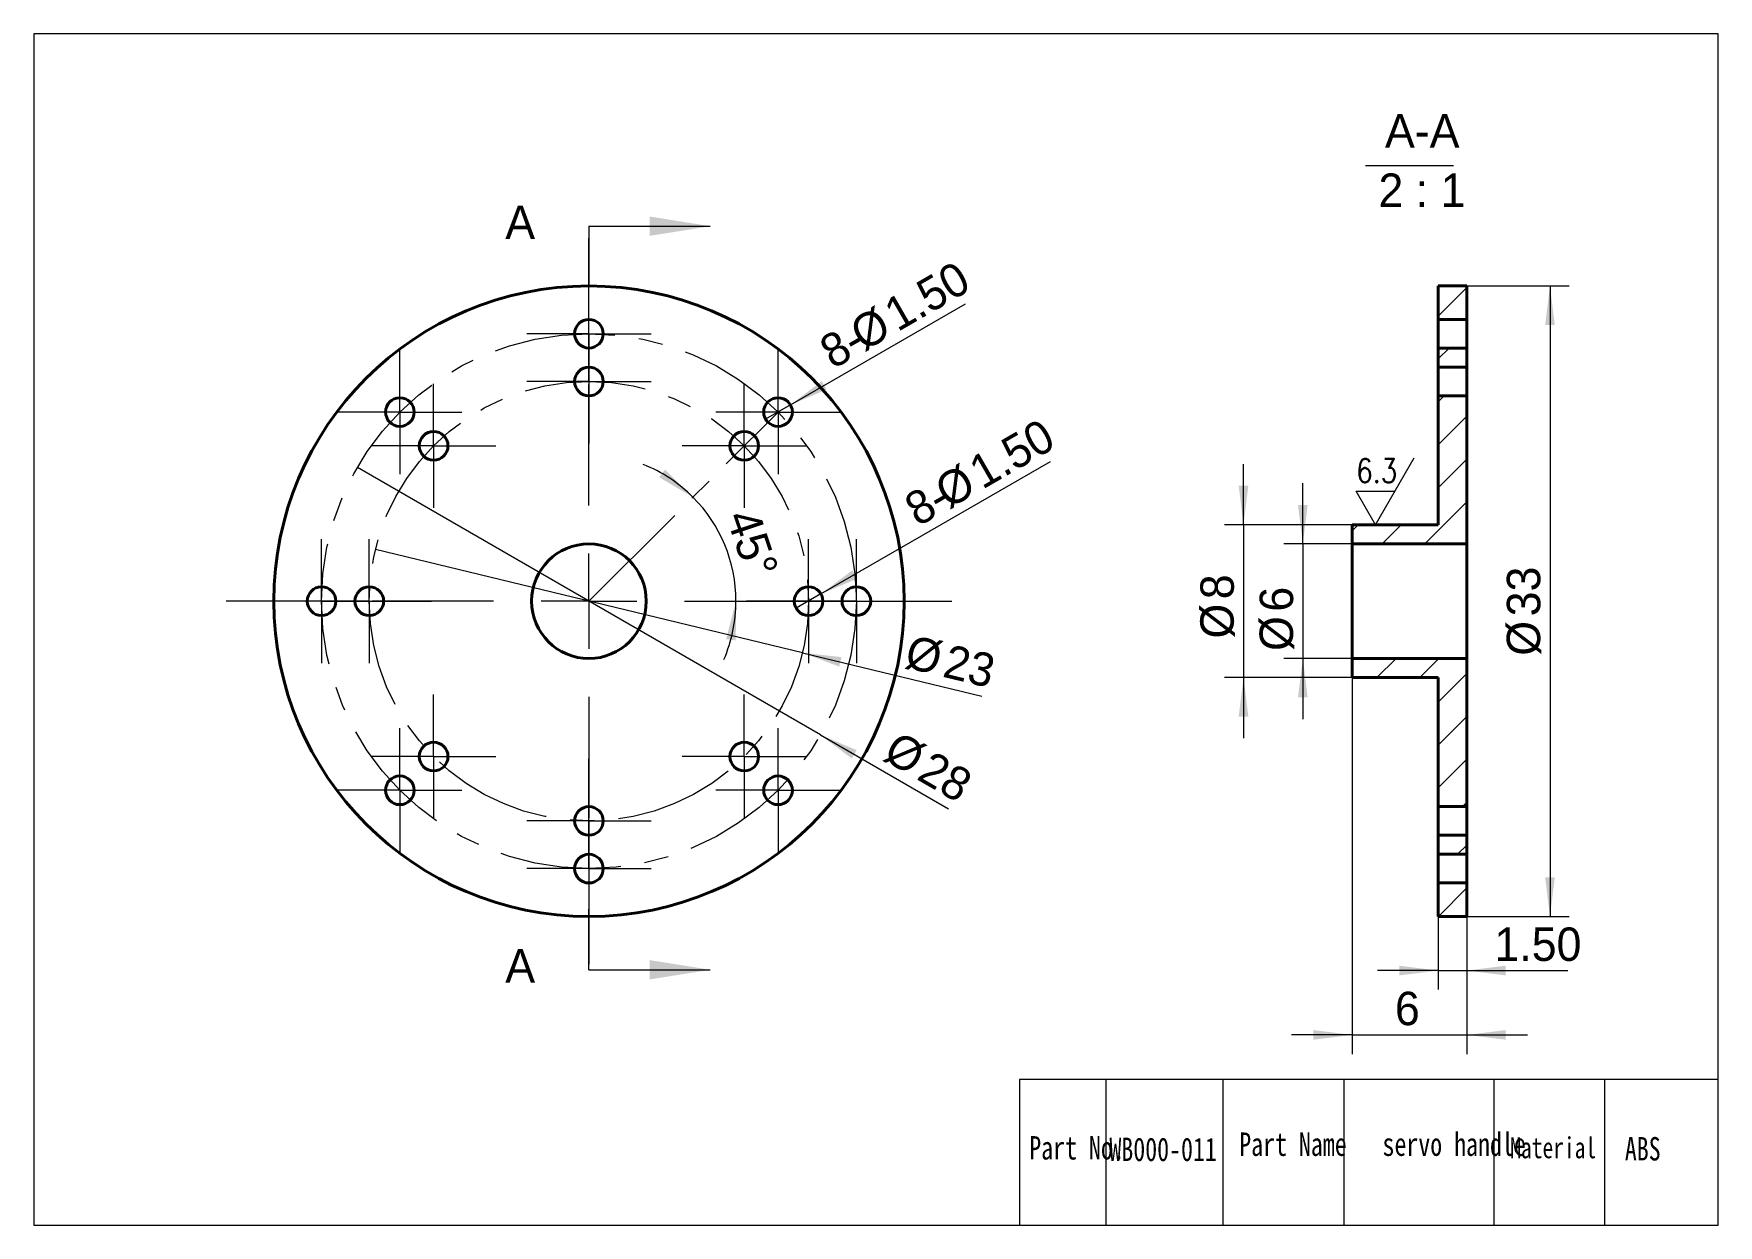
# Model space of a CAD drawing. Header units: millimetres. Extents: x 5.9 to 23.5, y 6.6 to 19.
import ezdxf

# ---------------------------------------------------------------- set-up
doc = ezdxf.new("R2010")
doc.units = ezdxf.units.MM
doc.header["$LTSCALE"] = 0.1
doc.linetypes.add('CENTERX2', pattern=[20.32, 12.7, -2.54, 2.54, -2.54])
doc.layers.get('0').update_dxf_attribs({"lineweight": 18})
for name, color, linetype, lineweight in [('1轮廓实线层', 7, 'Continuous', 40), ('2细线层', 4, 'Continuous', 18), ('3中心线层', 1, 'CENTERX2', 18), ('5剖面线层', 2, 'Continuous', 18), ('6文字层', 3, 'Continuous', 18), ('dim', 82, 'Continuous', 9), ('尺寸线层', 3, 'Continuous', 18)]:
    doc.layers.add(name, color=color, linetype=linetype, lineweight=lineweight)
doc.styles.add('SLDTEXTSTYLE1', font='')
doc.styles.add('TXT08', font='txt.shx', dxfattribs={"width": 0.8, "bigfont": 'gbcbig.shx'})
doc.styles.get('SLDTEXTSTYLE1').set_extended_font_data('汉仪长仿宋体')
doc.dimstyles.new('SLDDIMSTYLE0', dxfattribs={"dimtxt": 0.35, "dimasz": 0.408, "dimexe": 0, "dimexo": 0.0625, "dimgap": 0.0875, "dimtad": 1, "dimlfac": 5, "dimrnd": 1e-09, "dimzin": 12, "dimdsep": 46, "dimtxsty": 'SLDTEXTSTYLE1', "dimblk1": 'NONE', "dimsah": 1, "dimcen": 0, "dimdle": 0.816, "dimadec": 0, "dimazin": 3, "dimtfac": 1, "dimtmove": 0, "dimatfit": 3, "dimldrblk": 'NONE', "dimfxl": 1, "dimfrac": 2, "dimtolj": 1, "dimarcsym": 0})
doc.dimstyles.new('SLDDIMSTYLE1', dxfattribs={"dimtxt": 0.35, "dimasz": 0.408, "dimexe": 0, "dimexo": 0.0625, "dimgap": 0.0875, "dimtad": 1, "dimdec": 4, "dimlfac": 0.5, "dimzin": 12, "dimdsep": 46, "dimtxsty": 'SLDTEXTSTYLE1', "dimcen": 0.09, "dimdle": 0.816, "dimazin": 3, "dimtfac": 1, "dimtofl": 0, "dimtmove": 0, "dimatfit": 3, "dimfxl": 1, "dimfrac": 2, "dimtolj": 1, "dimarcsym": 0})
doc.dimstyles.new('SLDDIMSTYLE2', dxfattribs={"dimtxt": 0.35, "dimasz": 0.408, "dimexe": 0, "dimexo": 0.0625, "dimgap": 0.0875, "dimtad": 1, "dimlfac": 5, "dimrnd": 1e-09, "dimzin": 4, "dimdsep": 46, "dimtxsty": 'SLDTEXTSTYLE1', "dimblk1": 'NONE', "dimsah": 1, "dimcen": 0, "dimdle": 0.816, "dimadec": 0, "dimazin": 1, "dimtfac": 1, "dimtmove": 0, "dimatfit": 3, "dimldrblk": 'NONE', "dimfxl": 1, "dimfrac": 2, "dimtolj": 1, "dimarcsym": 0})
doc.dimstyles.new('SLDDIMSTYLE3', dxfattribs={"dimtxt": 0.35, "dimasz": 0.408, "dimexe": 0, "dimexo": 0.0625, "dimgap": 0.0875, "dimtad": 1, "dimlfac": 5, "dimrnd": 1e-09, "dimzin": 12, "dimdsep": 46, "dimtxsty": 'SLDTEXTSTYLE1', "dimcen": 0.09, "dimdle": 0.816, "dimadec": 0, "dimazin": 3, "dimtfac": 1, "dimtmove": 0, "dimatfit": 0, "dimfxl": 1, "dimfrac": 2, "dimtolj": 1, "dimarcsym": 0})
doc.dimstyles.new('SLDDIMSTYLE4', dxfattribs={"dimtxt": 0.35, "dimasz": 0.408, "dimexe": 0, "dimexo": 0.0625, "dimgap": 0.0875, "dimtad": 1, "dimlfac": 5, "dimrnd": 1e-09, "dimzin": 4, "dimdsep": 46, "dimtxsty": 'SLDTEXTSTYLE1', "dimcen": 0.09, "dimdle": 0.816, "dimadec": 0, "dimazin": 1, "dimtfac": 1, "dimtmove": 0, "dimatfit": 0, "dimfxl": 1, "dimfrac": 2, "dimtolj": 1, "dimarcsym": 0})
doc.dimstyles.new('SLDDIMSTYLE5', dxfattribs={"dimtxt": 0.35, "dimasz": 0.408, "dimexe": 0, "dimexo": 0.0625, "dimgap": 0.0875, "dimtad": 1, "dimlfac": 5, "dimrnd": 1e-09, "dimzin": 12, "dimdsep": 46, "dimtxsty": 'SLDTEXTSTYLE1', "dimcen": 0.09, "dimdle": 0.816, "dimadec": 0, "dimazin": 3, "dimtfac": 1, "dimtofl": 0, "dimtmove": 0, "dimatfit": 3, "dimfxl": 1, "dimfrac": 2, "dimtolj": 1, "dimarcsym": 0})
pattern_1 = [(45, (0, 0), (-0.2245064, 0.2245064), [])]

# ---------------------------------------------------------------- blocks, each defined once
blk = doc.blocks.new('*X4')
at = {"layer": '2细线层', "linetype": 'Continuous', "lineweight": 0}
blk.add_hatch(color=4, dxfattribs=at).paths.add_polyline_path([(14.1, 11.694), (14.428, 11.446), (14.479, 11.534)], flags=0)
at = {"layer": '2细线层', "color": 4, "linetype": 'Continuous', "lineweight": 0}
for q in [(9.251, 14.494), (15.442, 10.919)]:
    blk.add_line((14.1, 11.694), q, dxfattribs=at)
at = {"layer": '2细线层', "color": 4, "linetype": 'Continuous', "lineweight": 0, "char_height": 0.35, "attachment_point": 1, "rotation": 330, "style": 'SLDTEXTSTYLE1'}
for s, insert, width in [('%%C', (14.913, 11.746), 0.71179), ('28', (15.269, 11.539), 0.86582)]:
    blk.add_mtext(s, dxfattribs=dict(at, insert=insert, width=width))
blk = doc.blocks.new('_NONE')
blk = doc.blocks.new('*X5')
at = {"layer": '2细线层', "linetype": 'Continuous', "lineweight": 0}
blk.add_hatch(color=4, dxfattribs=at).paths.add_polyline_path([(13.911, 12.554), (14.296, 12.409), (14.32, 12.508)], flags=0)
at = {"layer": '2细线层', "color": 4, "linetype": 'Continuous', "lineweight": 0}
for q in [(9.44, 13.633), (15.79, 12.1)]:
    blk.add_line((13.911, 12.554), q, dxfattribs=at)
at = {"layer": '2细线层', "color": 4, "linetype": 'Continuous', "lineweight": 0, "char_height": 0.35, "attachment_point": 1, "rotation": 346.428, "style": 'SLDTEXTSTYLE1'}
for s, insert, width in [('%%C', (15.048, 12.744), 0.53807), ('23', (15.448, 12.646), 0.74368)]:
    blk.add_mtext(s, dxfattribs=dict(at, insert=insert, width=width))
blk = doc.blocks.new('*X6')
at = {"layer": '2细线层', "linetype": 'Continuous', "lineweight": 0}
for points in [[(12.764, 14.182), (12.472, 14.471), (12.41, 14.391)], [(13.215, 13.094), (13.112, 12.696), (13.213, 12.683)]]:
    blk.add_hatch(color=4, dxfattribs=at).paths.add_polyline_path(points, flags=0)
at = {"layer": '2细线层', "color": 4, "linetype": 'Continuous', "lineweight": 0}
for start, end in [(45, 68.3645), (0, 45), (336.6355, 360)]:
    blk.add_arc((11.675, 13.094), 1.54, start, end, dxfattribs=at)
at = {"layer": '2细线层', "color": 4, "linetype": 'Continuous', "lineweight": 0, "insert": (13.441, 14.09), "char_height": 0.35, "width": 0.95087, "attachment_point": 1, "rotation": 288.561, "style": 'SLDTEXTSTYLE1'}
blk.add_mtext('45%%D', dxfattribs=at)
blk = doc.blocks.new('*X7')
at = {"layer": '2细线层', "linetype": 'Continuous', "lineweight": 0}
blk.add_hatch(color=4, dxfattribs=at).paths.add_polyline_path([(13.785, 15.149), (14.164, 15.309), (14.113, 15.397)], flags=0)
at = {"layer": '2细线层', "color": 4, "linetype": 'Continuous', "lineweight": 0}
for q in [(15.62, 16.208), (13.525, 14.999)]:
    blk.add_line((13.785, 15.149), q, dxfattribs=at)
at = {"layer": '2细线层', "color": 4, "linetype": 'Continuous', "lineweight": 0, "char_height": 0.35, "attachment_point": 1, "rotation": 30, "style": 'SLDTEXTSTYLE1'}
for s, insert, width in [('1.50', (14.732, 16.212), 1.43578), ('%%C', (14.375, 16.007), 0.71179), ('8-', (14.056, 15.821), 1.00016)]:
    blk.add_mtext(s, dxfattribs=dict(at, insert=insert, width=width))
blk = doc.blocks.new('*X8')
at = {"layer": '2细线层', "linetype": 'Continuous', "lineweight": 0}
blk.add_hatch(color=4, dxfattribs=at).paths.add_polyline_path([(14.105, 13.169), (14.484, 13.329), (14.433, 13.417)], flags=0)
at = {"layer": '2细线层', "color": 4, "linetype": 'Continuous', "lineweight": 0}
for q in [(16.509, 14.557), (13.845, 13.019)]:
    blk.add_line((14.105, 13.169), q, dxfattribs=at)
at = {"layer": '2细线层', "color": 4, "linetype": 'Continuous', "lineweight": 0, "char_height": 0.35, "attachment_point": 1, "rotation": 30, "style": 'SLDTEXTSTYLE1'}
for s, insert, width in [('1.50', (15.62, 14.562), 1.43578), ('%%C', (15.263, 14.358), 0.71179), ('8-', (14.945, 14.172), 1.00016)]:
    blk.add_mtext(s, dxfattribs=dict(at, insert=insert, width=width))
blk = doc.blocks.new('SW_CENTERMARKSYMBOL_0')
at = {"layer": '3中心线层', "color": 0, "linetype": 'CENTERX2', "lineweight": 0}
for p, q in [((0, 1), (0, 3.8)), ((0, 0), (0, 0.5)), ((-1, 0), (-3.8, 0)), ((0, 0), (-0.5, 0)), ((0, 0), (0, -0.5)), ((0, 0), (0.5, 0)), ((1, 0), (3.8, 0)), ((0, -1), (0, -3.8))]:
    blk.add_line(p, q, dxfattribs=at)
blk = doc.blocks.new('SW_CENTERMARKSYMBOL_1')
at = {"layer": '3中心线层', "color": 0, "linetype": 'CENTERX2', "lineweight": 0}
for p, q in [((0, 0.5), (0, 0.65)), ((0, 0), (0, 0.5)), ((-0.5, 0), (-0.65, 0)), ((0, 0), (-0.5, 0)), ((0, 0), (0, -0.5)), ((0, 0), (0.5, 0)), ((0.5, 0), (0.65, 0)), ((0, -0.5), (0, -0.65))]:
    blk.add_line(p, q, dxfattribs=at)
blk = doc.blocks.new('SW_CENTERMARKSYMBOL_2')
at = {"layer": '3中心线层', "color": 0, "linetype": 'CENTERX2', "lineweight": 0}
for p, q in [((0, 0.5), (0, 0.65)), ((0, 0), (0, 0.5)), ((-0.5, 0), (-0.65, 0)), ((0, 0), (-0.5, 0)), ((0, 0), (0, -0.5)), ((0, 0), (0.5, 0)), ((0.5, 0), (0.65, 0)), ((0, -0.5), (0, -0.65))]:
    blk.add_line(p, q, dxfattribs=at)
blk = doc.blocks.new('SW_CENTERMARKSYMBOL_3')
at = {"layer": '3中心线层', "color": 0, "linetype": 'CENTERX2', "lineweight": 0}
for p, q in [((0, 0.5), (0, 0.65)), ((0, 0), (0, 0.5)), ((-0.5, 0), (-0.65, 0)), ((0, 0), (-0.5, 0)), ((0, 0), (0, -0.5)), ((0, 0), (0.5, 0)), ((0.5, 0), (0.65, 0)), ((0, -0.5), (0, -0.65))]:
    blk.add_line(p, q, dxfattribs=at)
blk = doc.blocks.new('SW_CENTERMARKSYMBOL_4')
at = {"layer": '3中心线层', "color": 0, "linetype": 'CENTERX2', "lineweight": 0}
for p, q in [((0, 0.5), (0, 0.65)), ((0, 0), (0, 0.5)), ((-0.5, 0), (-0.65, 0)), ((0, 0), (-0.5, 0)), ((0, 0), (0, -0.5)), ((0, 0), (0.5, 0)), ((0.5, 0), (0.65, 0)), ((0, -0.5), (0, -0.65))]:
    blk.add_line(p, q, dxfattribs=at)
blk = doc.blocks.new('SW_CENTERMARKSYMBOL_5')
at = {"layer": '3中心线层', "color": 0, "linetype": 'CENTERX2', "lineweight": 0}
for p, q in [((0, 0.5), (0, 0.65)), ((0, 0), (0, 0.5)), ((-0.5, 0), (-0.65, 0)), ((0, 0), (-0.5, 0)), ((0, 0), (0, -0.5)), ((0, 0), (0.5, 0)), ((0.5, 0), (0.65, 0)), ((0, -0.5), (0, -0.65))]:
    blk.add_line(p, q, dxfattribs=at)
blk = doc.blocks.new('SW_CENTERMARKSYMBOL_6')
at = {"layer": '3中心线层', "color": 0, "linetype": 'CENTERX2', "lineweight": 0}
for p, q in [((0, 0.5), (0, 0.65)), ((0, 0), (0, 0.5)), ((-0.5, 0), (-0.65, 0)), ((0, 0), (-0.5, 0)), ((0, 0), (0, -0.5)), ((0, 0), (0.5, 0)), ((0.5, 0), (0.65, 0)), ((0, -0.5), (0, -0.65))]:
    blk.add_line(p, q, dxfattribs=at)
blk = doc.blocks.new('SW_CENTERMARKSYMBOL_7')
at = {"layer": '3中心线层', "color": 0, "linetype": 'CENTERX2', "lineweight": 0}
for p, q in [((0, 0.5), (0, 0.65)), ((0, 0), (0, 0.5)), ((-0.5, 0), (-0.65, 0)), ((0, 0), (-0.5, 0)), ((0, 0), (0, -0.5)), ((0, 0), (0.5, 0)), ((0.5, 0), (0.65, 0)), ((0, -0.5), (0, -0.65))]:
    blk.add_line(p, q, dxfattribs=at)
blk = doc.blocks.new('SW_CENTERMARKSYMBOL_8')
at = {"layer": '3中心线层', "color": 0, "linetype": 'CENTERX2', "lineweight": 0}
for p, q in [((0, 0.5), (0, 0.65)), ((0, 0), (0, 0.5)), ((-0.5, 0), (-0.65, 0)), ((0, 0), (-0.5, 0)), ((0, 0), (0, -0.5)), ((0, 0), (0.5, 0)), ((0.5, 0), (0.65, 0)), ((0, -0.5), (0, -0.65))]:
    blk.add_line(p, q, dxfattribs=at)
blk = doc.blocks.new('SW_CENTERMARKSYMBOL_9')
at = {"layer": '3中心线层', "color": 0, "linetype": 'CENTERX2', "lineweight": 0}
for p, q in [((0, 0.5), (0, 0.65)), ((0, 0), (0, 0.5)), ((-0.5, 0), (-0.65, 0)), ((0, 0), (-0.5, 0)), ((0, 0), (0, -0.5)), ((0, 0), (0.5, 0)), ((0.5, 0), (0.65, 0)), ((0, -0.5), (0, -0.65))]:
    blk.add_line(p, q, dxfattribs=at)
blk = doc.blocks.new('SW_CENTERMARKSYMBOL_10')
at = {"layer": '3中心线层', "color": 0, "linetype": 'CENTERX2', "lineweight": 0}
for p, q in [((0, 0.5), (0, 0.65)), ((0, 0), (0, 0.5)), ((-0.5, 0), (-0.65, 0)), ((0, 0), (-0.5, 0)), ((0, 0), (0, -0.5)), ((0, 0), (0.5, 0)), ((0.5, 0), (0.65, 0)), ((0, -0.5), (0, -0.65))]:
    blk.add_line(p, q, dxfattribs=at)
blk = doc.blocks.new('SW_CENTERMARKSYMBOL_11')
at = {"layer": '3中心线层', "color": 0, "linetype": 'CENTERX2', "lineweight": 0}
for p, q in [((0, 0.5), (0, 0.65)), ((0, 0), (0, 0.5)), ((-0.5, 0), (-0.65, 0)), ((0, 0), (-0.5, 0)), ((0, 0), (0, -0.5)), ((0, 0), (0.5, 0)), ((0.5, 0), (0.65, 0)), ((0, -0.5), (0, -0.65))]:
    blk.add_line(p, q, dxfattribs=at)
blk = doc.blocks.new('SW_CENTERMARKSYMBOL_12')
at = {"layer": '3中心线层', "color": 0, "linetype": 'CENTERX2', "lineweight": 0}
for p, q in [((0, 0.5), (0, 0.65)), ((0, 0), (0, 0.5)), ((-0.5, 0), (-0.65, 0)), ((0, 0), (-0.5, 0)), ((0, 0), (0, -0.5)), ((0, 0), (0.5, 0)), ((0.5, 0), (0.65, 0)), ((0, -0.5), (0, -0.65))]:
    blk.add_line(p, q, dxfattribs=at)
blk = doc.blocks.new('SW_CENTERMARKSYMBOL_13')
at = {"layer": '3中心线层', "color": 0, "linetype": 'CENTERX2', "lineweight": 0}
for p, q in [((0, 0.5), (0, 0.65)), ((0, 0), (0, 0.5)), ((-0.5, 0), (-0.65, 0)), ((0, 0), (-0.5, 0)), ((0, 0), (0, -0.5)), ((0, 0), (0.5, 0)), ((0.5, 0), (0.65, 0)), ((0, -0.5), (0, -0.65))]:
    blk.add_line(p, q, dxfattribs=at)
blk = doc.blocks.new('SW_CENTERMARKSYMBOL_14')
at = {"layer": '3中心线层', "color": 0, "linetype": 'CENTERX2', "lineweight": 0}
for p, q in [((0, 0.5), (0, 0.65)), ((0, 0), (0, 0.5)), ((-0.5, 0), (-0.65, 0)), ((0, 0), (-0.5, 0)), ((0, 0), (0, -0.5)), ((0, 0), (0.5, 0)), ((0.5, 0), (0.65, 0)), ((0, -0.5), (0, -0.65))]:
    blk.add_line(p, q, dxfattribs=at)
blk = doc.blocks.new('SW_CENTERMARKSYMBOL_15')
at = {"layer": '3中心线层', "color": 0, "linetype": 'CENTERX2', "lineweight": 0}
for p, q in [((0, 0.5), (0, 0.65)), ((0, 0), (0, 0.5)), ((-0.5, 0), (-0.65, 0)), ((0, 0), (-0.5, 0)), ((0, 0), (0, -0.5)), ((0, 0), (0.5, 0)), ((0.5, 0), (0.65, 0)), ((0, -0.5), (0, -0.65))]:
    blk.add_line(p, q, dxfattribs=at)
blk = doc.blocks.new('SW_CENTERMARKSYMBOL_16')
at = {"layer": '3中心线层', "color": 0, "linetype": 'CENTERX2', "lineweight": 0}
for p, q in [((0, 0.5), (0, 0.65)), ((0, 0), (0, 0.5)), ((-0.5, 0), (-0.65, 0)), ((0, 0), (-0.5, 0)), ((0, 0), (0, -0.5)), ((0, 0), (0.5, 0)), ((0.5, 0), (0.65, 0)), ((0, -0.5), (0, -0.65))]:
    blk.add_line(p, q, dxfattribs=at)
blk = doc.blocks.new('*X26')
at = {"layer": '2细线层', "linetype": 'Continuous', "lineweight": 0}
for points in [[(19.668, 8.553), (19.26, 8.604), (19.26, 8.503)], [(20.868, 8.553), (21.276, 8.503), (21.276, 8.604)]]:
    blk.add_hatch(color=4, dxfattribs=at).paths.add_polyline_path(points, flags=0)
at = {"layer": '2细线层', "color": 4, "linetype": 'Continuous', "lineweight": 0}
for p, q in [((19.668, 12.294), (19.668, 8.353)), ((20.868, 9.794), (20.868, 8.353)), ((19.668, 8.553), (19.033, 8.553)), ((19.668, 8.553), (20.868, 8.553)), ((20.868, 8.553), (21.503, 8.553))]:
    blk.add_line(p, q, dxfattribs=at)
at = {"layer": '2细线层', "color": 4, "linetype": 'Continuous', "lineweight": 0, "insert": (20.115, 9.005), "char_height": 0.35, "width": 0.24044, "attachment_point": 1, "style": 'SLDTEXTSTYLE1'}
blk.add_mtext('6', dxfattribs=at)
blk = doc.blocks.new('*X27')
at = {"layer": '2细线层', "linetype": 'Continuous', "lineweight": 0}
for points in [[(20.568, 9.227), (20.16, 9.278), (20.16, 9.176)], [(20.868, 9.227), (21.276, 9.176), (21.276, 9.278)]]:
    blk.add_hatch(color=4, dxfattribs=at).paths.add_polyline_path(points, flags=0)
at = {"layer": '2细线层', "color": 4, "linetype": 'Continuous', "lineweight": 0}
for p, q in [((20.568, 9.794), (20.568, 9.027)), ((20.868, 9.794), (20.868, 9.027)), ((20.568, 9.227), (19.933, 9.227)), ((20.568, 9.227), (20.868, 9.227)), ((20.868, 9.227), (21.924, 9.227))]:
    blk.add_line(p, q, dxfattribs=at)
at = {"layer": '2细线层', "color": 4, "linetype": 'Continuous', "lineweight": 0, "insert": (21.157, 9.678), "char_height": 0.35, "width": 1.25263, "attachment_point": 1, "style": 'SLDTEXTSTYLE1'}
blk.add_mtext('1.50', dxfattribs=at)
blk = doc.blocks.new('*X28')
at = {"layer": '2细线层', "linetype": 'Continuous', "lineweight": 0}
for points in [[(18.53, 13.894), (18.58, 14.302), (18.479, 14.302)], [(18.53, 12.294), (18.479, 11.886), (18.58, 11.886)]]:
    blk.add_hatch(color=4, dxfattribs=at).paths.add_polyline_path(points, flags=0)
at = {"layer": '2细线层', "color": 4, "linetype": 'Continuous', "lineweight": 0}
for p, q in [((18.53, 13.894), (18.53, 14.529)), ((19.668, 13.894), (18.33, 13.894)), ((18.53, 13.894), (18.53, 12.294)), ((19.668, 12.294), (18.33, 12.294)), ((18.53, 12.294), (18.53, 11.659))]:
    blk.add_line(p, q, dxfattribs=at)
at = {"layer": '2细线层', "color": 4, "linetype": 'Continuous', "lineweight": 0, "char_height": 0.35, "attachment_point": 1, "rotation": 90, "style": 'SLDTEXTSTYLE1'}
for s, insert, width in [('8', (18.078, 13.114), 0.68546), ('%%C', (18.077, 12.703), 0.79889)]:
    blk.add_mtext(s, dxfattribs=dict(at, insert=insert, width=width))
blk = doc.blocks.new('*X29')
at = {"layer": '2细线层', "linetype": 'Continuous', "lineweight": 0}
for points in [[(19.151, 13.694), (19.201, 14.102), (19.1, 14.102)], [(19.151, 12.494), (19.1, 12.086), (19.201, 12.086)]]:
    blk.add_hatch(color=4, dxfattribs=at).paths.add_polyline_path(points, flags=0)
at = {"layer": '2细线层', "color": 4, "linetype": 'Continuous', "lineweight": 0}
for p, q in [((19.151, 13.694), (19.151, 14.329)), ((19.668, 13.694), (18.951, 13.694)), ((19.151, 13.694), (19.151, 12.494)), ((19.668, 12.494), (18.951, 12.494)), ((19.151, 12.494), (19.151, 11.859))]:
    blk.add_line(p, q, dxfattribs=at)
at = {"layer": '2细线层', "color": 4, "linetype": 'Continuous', "lineweight": 0, "char_height": 0.35, "attachment_point": 1, "rotation": 90, "style": 'SLDTEXTSTYLE1'}
for s, insert, width in [('6', (18.699, 12.984), 0.6874), ('%%C', (18.698, 12.573), 0.79889)]:
    blk.add_mtext(s, dxfattribs=dict(at, insert=insert, width=width))
blk = doc.blocks.new('*X30')
at = {"layer": '2细线层', "linetype": 'Continuous', "lineweight": 0}
for points in [[(21.739, 16.394), (21.688, 15.986), (21.789, 15.986)], [(21.739, 9.794), (21.789, 10.202), (21.688, 10.202)]]:
    blk.add_hatch(color=4, dxfattribs=at).paths.add_polyline_path(points, flags=0)
at = {"layer": '2细线层', "color": 4, "linetype": 'Continuous', "lineweight": 0}
for p, q in [((20.868, 16.394), (21.939, 16.394)), ((21.739, 16.394), (21.739, 9.794)), ((20.868, 9.794), (21.939, 9.794))]:
    blk.add_line(p, q, dxfattribs=at)
at = {"layer": '2细线层', "color": 4, "linetype": 'Continuous', "lineweight": 0, "char_height": 0.35, "attachment_point": 1, "rotation": 90, "style": 'SLDTEXTSTYLE1'}
for s, insert, width in [('33', (21.287, 12.935), 0.69515), ('%%C', (21.286, 12.523), 0.79889)]:
    blk.add_mtext(s, dxfattribs=dict(at, insert=insert, width=width))
blk = doc.blocks.new('SW_NOTE_0')
at = {"layer": '6文字层', "color": 0, "linetype": 'Continuous', "lineweight": 0}
blk.add_line((-0.199, -0.086), (0.721, -0.086), dxfattribs=at)
at = {"layer": '6文字层', "color": 0, "linetype": 'Continuous', "lineweight": 0, "char_height": 0.35, "attachment_point": 2, "style": 'SLDTEXTSTYLE1'}
for s, insert, width in [('A-A', (0.394, 0.451), 1.13435), (' 2 : 1', (0.326, -0.17), 1.941)]:
    blk.add_mtext(s, dxfattribs=dict(at, insert=insert, width=width))

msp = doc.modelspace()

# ---------------------------------------------------------------- hatches: boundary and pattern name
at = {"layer": '5剖面线层', "linetype": 'Continuous', "lineweight": 0}
for points in [[(12.94539, 17.01913), (12.31039, 17.12073), (12.31039, 16.91753)], [(12.94539, 9.23515), (12.31039, 9.33675), (12.31039, 9.13355)]]:
    msp.add_hatch(color=2, dxfattribs=at).paths.add_polyline_path(points, flags=0)
at = {"layer": '5剖面线层'}
h = msp.add_hatch(dxfattribs=at)
h.set_pattern_fill('ANSI31', color=256, style=0, pattern_type=0)
h.set_pattern_definition(pattern_1)
h.paths.add_polyline_path([(20.56807, 16.39366), (20.56807, 16.04366), (20.86807, 16.04366), (20.86807, 16.39366)], flags=0)
h = msp.add_hatch(dxfattribs=at)
h.set_pattern_fill('ANSI31', color=256, style=0, pattern_type=0)
h.set_pattern_definition(pattern_1)
h.paths.add_polyline_path([(20.56807, 15.74366), (20.56807, 15.54366), (20.86807, 15.54366), (20.86807, 15.74366)], flags=0)
h = msp.add_hatch(dxfattribs=at)
h.set_pattern_fill('ANSI31', color=256, style=0, pattern_type=0)
h.set_pattern_definition(pattern_1)
h.paths.add_polyline_path([(20.56807, 15.24366), (20.56807, 13.89366), (19.66807, 13.89366), (19.66807, 13.69366), (20.86807, 13.69366), (20.86807, 15.24366)], flags=0)
h = msp.add_hatch(dxfattribs=at)
h.set_pattern_fill('ANSI31', color=256, style=0, pattern_type=0)
h.set_pattern_definition(pattern_1)
h.paths.add_polyline_path([(19.66807, 12.49366), (19.66807, 12.29366), (20.56807, 12.29366), (20.56807, 10.94366), (20.86807, 10.94366), (20.86807, 12.49366)], flags=0)
h = msp.add_hatch(dxfattribs=at)
h.set_pattern_fill('ANSI31', color=256, style=0, pattern_type=0)
h.set_pattern_definition(pattern_1)
h.paths.add_polyline_path([(20.56807, 10.64366), (20.56807, 10.44366), (20.86807, 10.44366), (20.86807, 10.64366)], flags=0)
h = msp.add_hatch(dxfattribs=at)
h.set_pattern_fill('ANSI31', color=256, style=0, pattern_type=0)
h.set_pattern_definition(pattern_1)
h.paths.add_polyline_path([(20.56807, 10.14366), (20.56807, 9.79366), (20.86807, 9.79366), (20.86807, 10.14366)], flags=0)

# ---------------------------------------------------------------- linework, layer by layer
for p, q in [((23.50117, 19.03424), (5.86117, 19.03424)), ((5.86117, 19.03424), (5.86117, 6.56024)), ((23.50117, 6.56024), (23.50117, 19.03424)), ((23.50117, 8.08791), (16.18544, 8.08791)), ((16.18544, 8.08791), (16.18544, 6.56024)), ((17.08639, 8.08791), (17.08639, 6.56024)), ((18.31346, 8.08791), (18.31346, 6.56024)), ((19.57858, 8.08791), (19.57858, 6.56024)), ((21.15231, 8.08791), (21.15231, 6.56024)), ((22.30812, 8.08791), (22.30812, 6.56024)), ((23.50117, 6.56024), (23.50117, 8.08791)), ((5.86117, 6.56024), (23.50117, 6.56024)), ((16.79498, 6.56024), (23.50117, 6.56024))]:
    msp.add_line(p, q)
at = {"layer": '1轮廓实线层', "linetype": 'Continuous', "lineweight": 40}
for p, q in [((20.86807, 16.39366), (20.56807, 16.39366)), ((20.56807, 16.04366), (20.56807, 16.39366)), ((20.86807, 16.04366), (20.86807, 16.39366)), ((20.86807, 16.04366), (20.56807, 16.04366)), ((20.56807, 15.74366), (20.56807, 16.04366)), ((20.86807, 16.04366), (20.86807, 15.74366)), ((20.56807, 15.74366), (20.86807, 15.74366)), ((20.56807, 15.54366), (20.56807, 15.74366)), ((20.86807, 15.54366), (20.86807, 15.74366)), ((20.86807, 15.54366), (20.56807, 15.54366)), ((20.56807, 15.24366), (20.56807, 15.54366)), ((20.86807, 15.54366), (20.86807, 15.24366)), ((20.56807, 15.24366), (20.86807, 15.24366)), ((20.56807, 13.89366), (20.56807, 15.24366)), ((20.86807, 13.69366), (20.86807, 15.24366)), ((20.56807, 13.89366), (19.66807, 13.89366)), ((19.66807, 13.69366), (19.66807, 13.89366)), ((20.86807, 13.69366), (19.66807, 13.69366)), ((19.66807, 12.49366), (19.66807, 13.69366)), ((20.86807, 13.69366), (20.86807, 12.49366)), ((19.66807, 12.49366), (20.86807, 12.49366)), ((19.66807, 12.29366), (19.66807, 12.49366)), ((20.86807, 10.94366), (20.86807, 12.49366)), ((19.66807, 12.29366), (20.56807, 12.29366)), ((20.56807, 10.94366), (20.56807, 12.29366)), ((20.86807, 10.94366), (20.56807, 10.94366)), ((20.56807, 10.64366), (20.56807, 10.94366)), ((20.86807, 10.94366), (20.86807, 10.64366)), ((20.56807, 10.64366), (20.86807, 10.64366)), ((20.56807, 10.44366), (20.56807, 10.64366)), ((20.86807, 10.44366), (20.86807, 10.64366)), ((20.56807, 10.14366), (20.56807, 10.44366)), ((20.86807, 10.44366), (20.56807, 10.44366)), ((20.86807, 10.44366), (20.86807, 10.14366)), ((20.56807, 10.14366), (20.86807, 10.14366)), ((20.56807, 9.79366), (20.56807, 10.14366)), ((20.86807, 9.79366), (20.86807, 10.14366)), ((20.56807, 9.79366), (20.86807, 9.79366))]:
    msp.add_line(p, q, dxfattribs=at)
for centre, radius in [((11.67539, 13.09366), 3.3), ((11.67539, 15.89366), 0.15), ((11.67539, 15.39366), 0.15), ((9.69549, 15.07356), 0.15), ((13.65529, 15.07356), 0.15), ((10.04904, 14.72001), 0.15), ((13.30173, 14.72001), 0.15), ((11.67539, 13.09366), 0.6), ((8.87539, 13.09366), 0.15), ((9.37539, 13.09366), 0.15), ((13.97539, 13.09366), 0.15), ((14.47539, 13.09366), 0.15), ((10.04904, 11.46732), 0.15), ((13.30173, 11.46732), 0.15), ((9.69549, 11.11376), 0.15), ((13.65529, 11.11376), 0.15), ((11.67539, 10.79366), 0.15), ((11.67539, 10.29366), 0.15)]:
    msp.add_circle(centre, radius, dxfattribs=at)
at = {"layer": '3中心线层'}
msp.add_line((11.67539, 13.09366), (13.65529, 15.07356), dxfattribs=at)
for radius in [2.8, 2.3]:
    msp.add_circle((11.67539, 13.09366), radius, dxfattribs=at)
at = {"layer": '5剖面线层', "color": 2, "linetype": 'Continuous', "lineweight": 0}
for p, q in [((11.67539, 17.01913), (11.67539, 16.38413)), ((11.67539, 17.01913), (12.94539, 17.01913)), ((11.67539, 9.23515), (11.67539, 9.87015)), ((11.67539, 9.23515), (12.94539, 9.23515))]:
    msp.add_line(p, q, dxfattribs=at)
at = {"layer": 'dim', "color": 4}
for p, q in [((19.91071, 13.89366), (20.31485, 14.59366)), ((19.91071, 13.89366), (19.70863, 14.24366)), ((19.70863, 14.24366), (20.11278, 14.24366))]:
    msp.add_line(p, q, dxfattribs=at)

# ---------------------------------------------------------------- block references
at = {"layer": '3中心线层', "color": 1, "linetype": 'CENTERX2', "lineweight": 0}
for name, p in [('SW_CENTERMARKSYMBOL_0', (11.67539, 13.09366)), ('SW_CENTERMARKSYMBOL_16', (11.67539, 15.89366)), ('SW_CENTERMARKSYMBOL_15', (11.67539, 15.39366)), ('SW_CENTERMARKSYMBOL_14', (9.69549, 15.07356)), ('SW_CENTERMARKSYMBOL_2', (13.65529, 15.07356)), ('SW_CENTERMARKSYMBOL_13', (10.04904, 14.72001)), ('SW_CENTERMARKSYMBOL_1', (13.30173, 14.72001)), ('SW_CENTERMARKSYMBOL_12', (8.87539, 13.09366)), ('SW_CENTERMARKSYMBOL_11', (9.37539, 13.09366)), ('SW_CENTERMARKSYMBOL_3', (13.97539, 13.09366)), ('SW_CENTERMARKSYMBOL_4', (14.47539, 13.09366)), ('SW_CENTERMARKSYMBOL_9', (10.04904, 11.46732)), ('SW_CENTERMARKSYMBOL_5', (13.30173, 11.46732)), ('SW_CENTERMARKSYMBOL_10', (9.69549, 11.11376)), ('SW_CENTERMARKSYMBOL_6', (13.65529, 11.11376)), ('SW_CENTERMARKSYMBOL_7', (11.67539, 10.79366)), ('SW_CENTERMARKSYMBOL_8', (11.67539, 10.29366))]:
    msp.add_blockref(name, p, dxfattribs=at)
at = {"layer": '6文字层', "color": 3, "linetype": 'Continuous', "lineweight": 0}
msp.add_blockref('SW_NOTE_0', (20.00703, 17.74116), dxfattribs=at)

# ---------------------------------------------------------------- texts
at = {"attachment_point": 1}
for s, width, gutter_width, heights, insert, char_height in [('{\\fHYSWLongFangSong|b1|i0|c134|p2;Part No.}', 24.3665638, 17.5, [3.5], (16.28623, 7.49411), 0.245), ('{\\fHYSWLongFangSong|b1|i0|c134|p2;Part Name   servo handle}', 68.5407774, 35, [0], (18.48486, 7.53187), 0.245), ('{\\fHYSWLongFangSong|b1|i0|c134|p2;Material}', 24.3665638, 17.5, [3.5], (21.32273, 7.48265), 0.2205)]:
    msp.add_mtext_dynamic_manual_height_columns(s, width=width, gutter_width=gutter_width, heights=heights, dxfattribs=dict(at, insert=insert, char_height=char_height))
at = {"layer": '5剖面线层', "color": 2, "linetype": 'Continuous', "lineweight": 0, "char_height": 0.35, "width": 0.2889197, "attachment_point": 1, "style": 'SLDTEXTSTYLE1'}
for insert in [(10.79937, 17.23563), (10.79937, 9.45166)]:
    msp.add_mtext('A', dxfattribs=dict(at, insert=insert))
at = {"layer": 'dim', "color": 6, "style": 'TXT08', "width": 0.8}
msp.add_text('6.3', height=0.25, dxfattribs=at).set_placement((19.71071, 14.33446))
at = {"layer": '尺寸线层', "char_height": 0.245, "attachment_point": 1}
for s, insert, width in [('{\\fhyswlongfangsong|b1|i0|c134|p2;\\C7;WB000-011}', (17.12521, 7.47804), 0.8021477), ('{\\fhyswlongfangsong|b1|i0|c134|p2;\\C7;ABS}', (22.52252, 7.48377), 0.6531774)]:
    msp.add_mtext(s, dxfattribs=dict(at, insert=insert, width=width))

# ---------------------------------------------------------------- dimensions: what is measured, and where the dimension line sits
at = {"layer": '2细线层', "color": 4, "linetype": 'Continuous', "lineweight": 0}
for p1, p2, picture, middle in [((13.52538, 14.99856), (13.78519, 15.14856), '*X7', (14.97016, 15.8327)), ((13.84548, 13.01866), (14.10529, 13.16866), '*X8', (15.85352, 14.178))]:
    dim = msp.add_diameter_dim_2p(p1=p1, p2=p2, text='8-<>', dimstyle='SLDDIMSTYLE2', override={"dimpost": '%%C<>', "dimsah": 1, "dimtzin": 12}, dxfattribs=at)
    dim.commit()
    dim.dimension.update_dxf_attribs({"geometry": picture, "text_midpoint": middle, "dimtype": 163})
for base, p1, p2, dimstyle, picture, middle in [((21.73859, 9.79366), (20.86807, 16.39366), (20.86807, 9.79366), 'SLDDIMSTYLE5', '*X30', (21.73859, 12.95925)), ((18.52956, 12.29366), (19.66807, 13.89366), (19.66807, 12.29366), 'SLDDIMSTYLE3', '*X28', (18.52956, 13.0616)), ((19.15062, 12.49366), (19.66807, 13.69366), (19.66807, 12.49366), 'SLDDIMSTYLE3', '*X29', (19.15062, 12.93161))]:
    dim = msp.add_linear_dim(base=base, p1=p1, p2=p2, angle=90, text='%%C<>', dimstyle=dimstyle, override={"dimsah": 1, "dimtzin": 12}, dxfattribs=at)
    dim.commit()
    dim.dimension.update_dxf_attribs({"geometry": picture, "text_midpoint": middle, "dimtype": 160})
dim = msp.add_angular_dim_2l(base=(13.13491, 13.58374), line1=((15.47539, 13.09366), (7.87539, 13.09366)), line2=((11.67539, 13.09366), (13.65529, 15.07356)), dimstyle='SLDDIMSTYLE1', override={"dimtad": 1, "dimtih": 0, "dimtoh": 0, "dimsah": 1, "dimtzin": 12}, dxfattribs=at)
dim.commit()
dim.dimension.update_dxf_attribs({"geometry": '*X6', "text_midpoint": (13.13491, 13.58374), "dimtype": 162})
for p1, p2, picture, middle in [((9.25052, 14.49366), (14.10026, 11.69366), '*X4', (15.07257, 11.13229)), ((9.43961, 13.63339), (13.91116, 12.55393), '*X5', (15.37529, 12.20048))]:
    dim = msp.add_diameter_dim_2p(p1=p1, p2=p2, dimstyle='SLDDIMSTYLE0', override={"dimpost": '%%C<>', "dimsah": 1, "dimtzin": 12}, dxfattribs=at)
    dim.commit()
    dim.dimension.update_dxf_attribs({"geometry": picture, "text_midpoint": middle, "dimtype": 163})
for base, p1, dimstyle, picture, middle in [((20.86807, 8.55341), (19.66807, 12.29366), 'SLDDIMSTYLE3', '*X26', (20.26817, 8.55341)), ((20.86807, 9.22678), (20.56807, 9.79366), 'SLDDIMSTYLE4', '*X27', (21.54094, 9.22678))]:
    dim = msp.add_linear_dim(base=base, p1=p1, p2=(20.86807, 9.79366), dimstyle=dimstyle, override={"dimsah": 1, "dimtzin": 12}, dxfattribs=at)
    dim.commit()
    dim.dimension.update_dxf_attribs({"geometry": picture, "text_midpoint": middle, "dimtype": 160})

doc.saveas('drawing.dxf')
